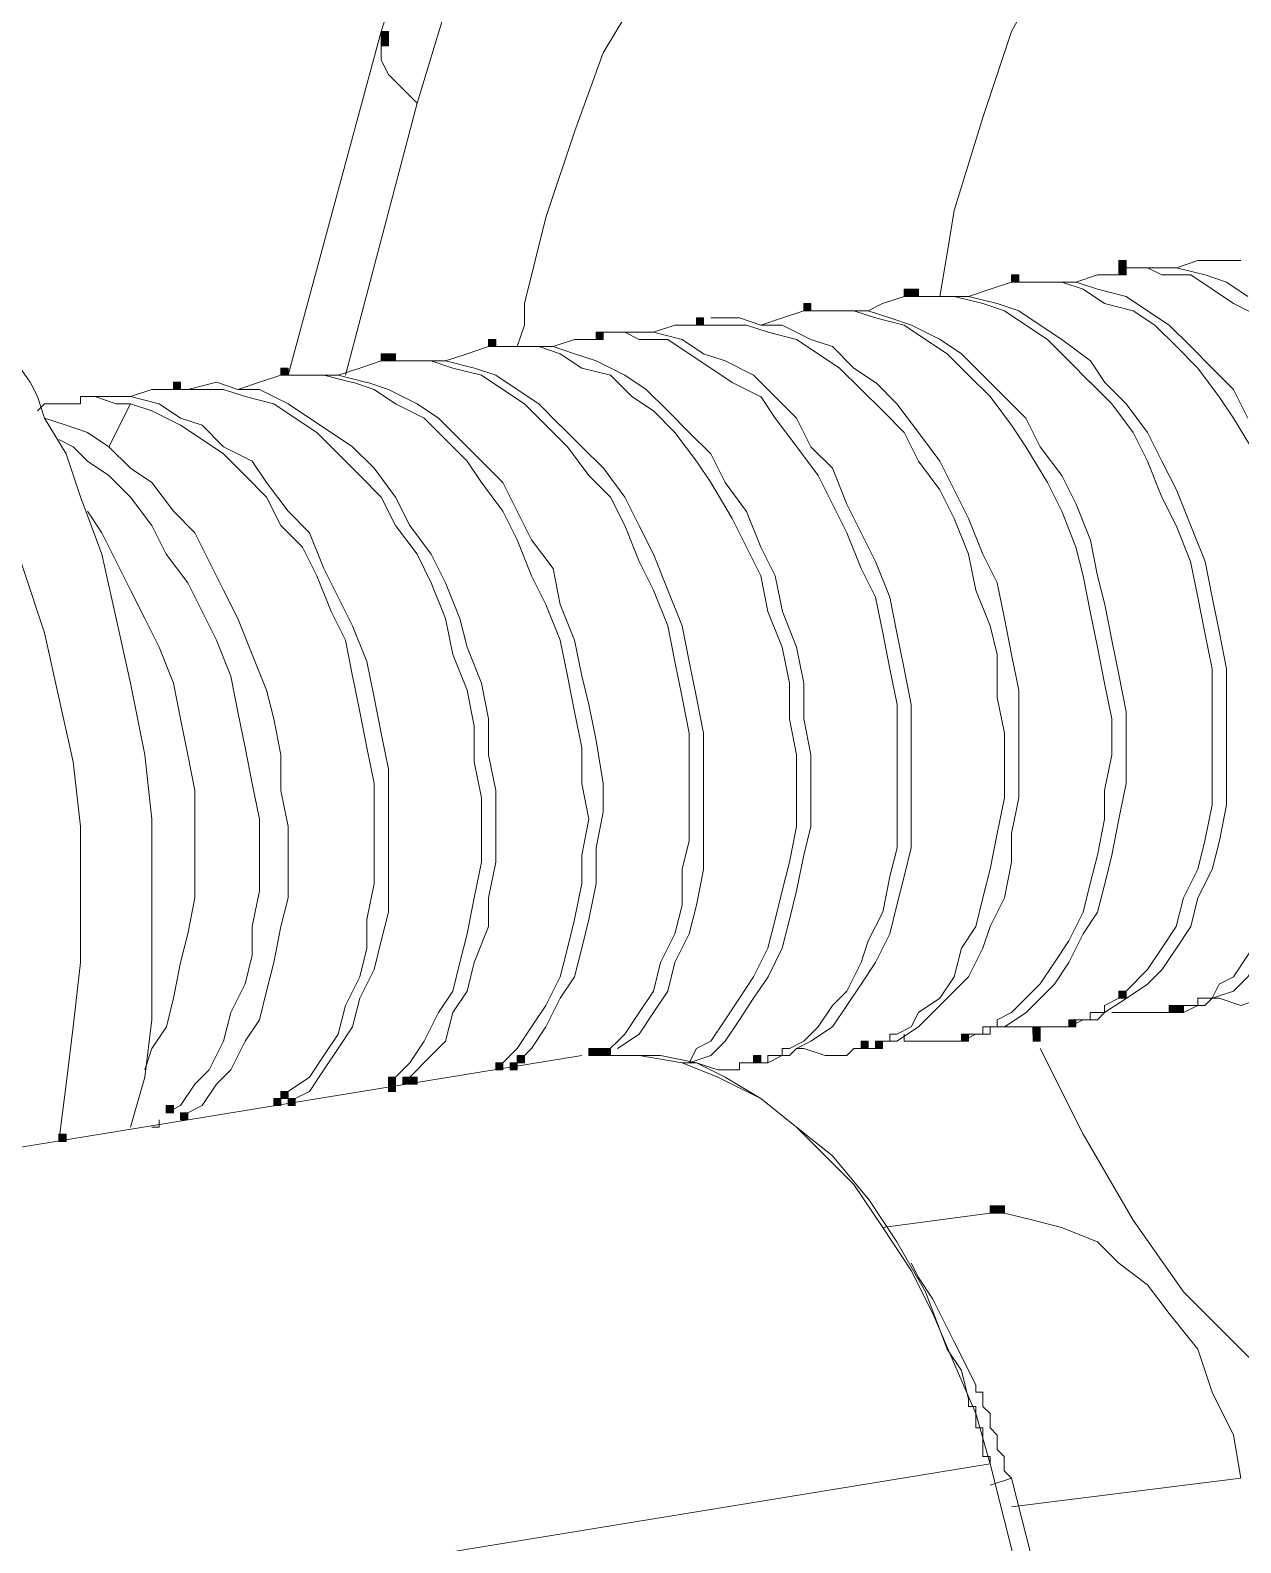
# Model space of a CAD drawing. Header units: inches. Extents: x 11 to 682, y 148 to 1119.
# Drawn here: x 576.42 to 586.56, y 423.18 to 435.85 of the extents above; entities that cross this region are included whole.
import ezdxf

# ---------------------------------------------------------------- set-up
doc = ezdxf.new("R2010")
doc.units = ezdxf.units.IN
doc.header["$MEASUREMENT"] = 0
doc.layers.add('图层 1', color=7, linetype='Continuous')

msp = doc.modelspace()

# ---------------------------------------------------------------- hatches: boundary and pattern name
at = {"layer": '图层 1', "true_color": 0xffffff}
h = msp.add_hatch(color=7, dxfattribs=at)
h.dxf.hatch_style = 2
h.paths.add_polyline_path([(579.36, 435.72), (579.42, 435.72), (579.42, 435.84), (579.36, 435.84)])
h = msp.add_hatch(color=7, dxfattribs=at)
h.dxf.hatch_style = 2
h.paths.add_polyline_path([(585.54, 433.8), (585.6, 433.8), (585.6, 433.92), (585.54, 433.92)])
h = msp.add_hatch(color=7, dxfattribs=at)
h.dxf.hatch_style = 2
h.paths.add_polyline_path([(584.64, 433.74), (584.7, 433.74), (584.7, 433.8), (584.64, 433.8)])
h = msp.add_hatch(color=7, dxfattribs=at)
h.dxf.hatch_style = 2
h.paths.add_polyline_path([(584.64, 433.74), (584.7, 433.74), (584.7, 433.8), (584.64, 433.8)])
h = msp.add_hatch(color=7, dxfattribs=at)
h.dxf.hatch_style = 2
h.paths.add_polyline_path([(583.74, 433.62), (583.86, 433.62), (583.86, 433.68), (583.74, 433.68)])
h = msp.add_hatch(color=7, dxfattribs=at)
h.dxf.hatch_style = 2
h.paths.add_polyline_path([(582.9, 433.5), (582.96, 433.5), (582.96, 433.56), (582.9, 433.56)])
h = msp.add_hatch(color=7, dxfattribs=at)
h.dxf.hatch_style = 2
h.paths.add_polyline_path([(582.9, 433.5), (582.96, 433.5), (582.96, 433.56), (582.9, 433.56)])
h = msp.add_hatch(color=7, dxfattribs=at)
h.dxf.hatch_style = 2
h.paths.add_polyline_path([(582, 433.38), (582.06, 433.38), (582.06, 433.44), (582, 433.44)])
h = msp.add_hatch(color=7, dxfattribs=at)
h.dxf.hatch_style = 2
h.paths.add_polyline_path([(582, 433.38), (582.06, 433.38), (582.06, 433.44), (582, 433.44)])
h = msp.add_hatch(color=7, dxfattribs=at)
h.dxf.hatch_style = 2
h.paths.add_polyline_path([(580.26, 433.2), (580.32, 433.2), (580.32, 433.26), (580.26, 433.26)])
h = msp.add_hatch(color=7, dxfattribs=at)
h.dxf.hatch_style = 2
h.paths.add_polyline_path([(580.26, 433.2), (580.32, 433.2), (580.32, 433.26), (580.26, 433.26)])
h = msp.add_hatch(color=7, dxfattribs=at)
h.dxf.hatch_style = 2
h.paths.add_polyline_path([(581.16, 433.26), (581.22, 433.26), (581.22, 433.32), (581.16, 433.32)])
h = msp.add_hatch(color=7, dxfattribs=at)
h.dxf.hatch_style = 2
h.paths.add_polyline_path([(581.16, 433.26), (581.22, 433.26), (581.22, 433.32), (581.16, 433.32)])
h = msp.add_hatch(color=7, dxfattribs=at)
h.dxf.hatch_style = 2
h.paths.add_polyline_path([(579.36, 433.08), (579.48, 433.08), (579.48, 433.14), (579.36, 433.14)])
h = msp.add_hatch(color=7, dxfattribs=at)
h.dxf.hatch_style = 2
h.paths.add_polyline_path([(578.52, 432.96), (578.58, 432.96), (578.58, 433.02), (578.52, 433.02)])
h = msp.add_hatch(color=7, dxfattribs=at)
h.dxf.hatch_style = 2
h.paths.add_polyline_path([(578.52, 432.96), (578.58, 432.96), (578.58, 433.02), (578.52, 433.02)])
h = msp.add_hatch(color=7, dxfattribs=at)
h.dxf.hatch_style = 2
h.paths.add_polyline_path([(577.62, 432.84), (577.68, 432.84), (577.68, 432.9), (577.62, 432.9)])
h = msp.add_hatch(color=7, dxfattribs=at)
h.dxf.hatch_style = 2
h.paths.add_polyline_path([(577.62, 432.84), (577.68, 432.84), (577.68, 432.9), (577.62, 432.9)])
h = msp.add_hatch(color=7, dxfattribs=at)
h.dxf.hatch_style = 2
h.paths.add_polyline_path([(585.54, 427.74), (585.6, 427.74), (585.6, 427.8), (585.54, 427.8)])
h = msp.add_hatch(color=7, dxfattribs=at)
h.dxf.hatch_style = 2
h.paths.add_polyline_path([(585.96, 427.62), (586.02, 427.62), (586.02, 427.68), (585.96, 427.68)])
h = msp.add_hatch(color=7, dxfattribs=at)
h.dxf.hatch_style = 2
h.paths.add_polyline_path([(585.96, 427.62), (586.08, 427.62), (586.08, 427.68), (585.96, 427.68)])
h = msp.add_hatch(color=7, dxfattribs=at)
h.dxf.hatch_style = 2
h.paths.add_polyline_path([(585.12, 427.5), (585.18, 427.5), (585.18, 427.56), (585.12, 427.56)])
h = msp.add_hatch(color=7, dxfattribs=at)
h.dxf.hatch_style = 2
h.paths.add_polyline_path([(585.12, 427.5), (585.18, 427.5), (585.18, 427.56), (585.12, 427.56)])
h = msp.add_hatch(color=7, dxfattribs=at)
h.dxf.hatch_style = 2
h.paths.add_polyline_path([(584.22, 427.38), (584.28, 427.38), (584.28, 427.44), (584.22, 427.44)])
h = msp.add_hatch(color=7, dxfattribs=at)
h.dxf.hatch_style = 2
h.paths.add_polyline_path([(584.22, 427.38), (584.28, 427.38), (584.28, 427.44), (584.22, 427.44)])
h = msp.add_hatch(color=7, dxfattribs=at)
h.dxf.hatch_style = 2
h.paths.add_polyline_path([(584.82, 427.38), (584.88, 427.38), (584.88, 427.5), (584.82, 427.5)])
h = msp.add_hatch(color=7, dxfattribs=at)
h.dxf.hatch_style = 2
h.paths.add_polyline_path([(581.1, 427.26), (581.16, 427.26), (581.16, 427.32), (581.1, 427.32)])
h = msp.add_hatch(color=7, dxfattribs=at)
h.dxf.hatch_style = 2
h.paths.add_polyline_path([(581.16, 427.26), (581.22, 427.26), (581.22, 427.32), (581.16, 427.32)])
h = msp.add_hatch(color=7, dxfattribs=at)
h.dxf.hatch_style = 2
h.paths.add_polyline_path([(581.16, 427.26), (581.28, 427.26), (581.28, 427.32), (581.16, 427.32)])
h = msp.add_hatch(color=7, dxfattribs=at)
h.dxf.hatch_style = 2
h.paths.add_polyline_path([(583.38, 427.32), (583.439, 427.32), (583.439, 427.38), (583.38, 427.38)])
h = msp.add_hatch(color=7, dxfattribs=at)
h.dxf.hatch_style = 2
h.paths.add_polyline_path([(583.38, 427.32), (583.439, 427.32), (583.439, 427.38), (583.38, 427.38)])
h = msp.add_hatch(color=7, dxfattribs=at)
h.dxf.hatch_style = 2
h.paths.add_polyline_path([(583.5, 427.32), (583.56, 427.32), (583.56, 427.38), (583.5, 427.38)])
h = msp.add_hatch(color=7, dxfattribs=at)
h.dxf.hatch_style = 2
h.paths.add_polyline_path([(580.32, 427.14), (580.38, 427.14), (580.38, 427.2), (580.32, 427.2)])
h = msp.add_hatch(color=7, dxfattribs=at)
h.dxf.hatch_style = 2
h.paths.add_polyline_path([(580.32, 427.14), (580.38, 427.14), (580.38, 427.2), (580.32, 427.2)])
h = msp.add_hatch(color=7, dxfattribs=at)
h.dxf.hatch_style = 2
h.paths.add_polyline_path([(580.44, 427.14), (580.5, 427.14), (580.5, 427.2), (580.44, 427.2)])
h = msp.add_hatch(color=7, dxfattribs=at)
h.dxf.hatch_style = 2
h.paths.add_polyline_path([(580.5, 427.2), (580.56, 427.2), (580.56, 427.26), (580.5, 427.26)])
h = msp.add_hatch(color=7, dxfattribs=at)
h.dxf.hatch_style = 2
h.paths.add_polyline_path([(582.48, 427.2), (582.54, 427.2), (582.54, 427.26), (582.48, 427.26)])
h = msp.add_hatch(color=7, dxfattribs=at)
h.dxf.hatch_style = 2
h.paths.add_polyline_path([(582.48, 427.2), (582.54, 427.2), (582.54, 427.26), (582.48, 427.26)])
h = msp.add_hatch(color=7, dxfattribs=at)
h.dxf.hatch_style = 2
h.paths.add_polyline_path([(579.42, 426.96), (579.48, 426.96), (579.48, 427.08), (579.42, 427.08)])
h = msp.add_hatch(color=7, dxfattribs=at)
h.dxf.hatch_style = 2
h.paths.add_polyline_path([(579.54, 427.02), (579.66, 427.02), (579.66, 427.08), (579.54, 427.08)])
h = msp.add_hatch(color=7, dxfattribs=at)
h.dxf.hatch_style = 2
h.paths.add_polyline_path([(578.52, 426.9), (578.58, 426.9), (578.58, 426.96), (578.52, 426.96)])
h = msp.add_hatch(color=7, dxfattribs=at)
h.dxf.hatch_style = 2
h.paths.add_polyline_path([(577.56, 426.78), (577.62, 426.78), (577.62, 426.84), (577.56, 426.84)])
h = msp.add_hatch(color=7, dxfattribs=at)
h.dxf.hatch_style = 2
h.paths.add_polyline_path([(577.68, 426.72), (577.74, 426.72), (577.74, 426.78), (577.68, 426.78)])
h = msp.add_hatch(color=7, dxfattribs=at)
h.dxf.hatch_style = 2
h.paths.add_polyline_path([(578.46, 426.84), (578.52, 426.84), (578.52, 426.9), (578.46, 426.9)])
h = msp.add_hatch(color=7, dxfattribs=at)
h.dxf.hatch_style = 2
h.paths.add_polyline_path([(578.58, 426.84), (578.64, 426.84), (578.64, 426.9), (578.58, 426.9)])
h = msp.add_hatch(color=7, dxfattribs=at)
h.dxf.hatch_style = 2
h.paths.add_polyline_path([(576.66, 426.54), (576.72, 426.54), (576.72, 426.6), (576.66, 426.6)])
h = msp.add_hatch(color=7, dxfattribs=at)
h.dxf.hatch_style = 2
h.paths.add_polyline_path([(584.46, 425.94), (584.58, 425.94), (584.58, 426), (584.46, 426)])

# ---------------------------------------------------------------- linework, layer by layer
at = {"layer": '图层 1', "color": 7, "lineweight": 18, "true_color": 0xffffff}
for points in [[(579.36, 435.84), (579.66, 436.8), (580.08, 437.76), (580.5, 438.66), (581.04, 439.439), (581.641, 440.1), (582.3, 440.7), (582.96, 441.12), (583.68, 441.479), (584.4, 441.72), (585.18, 441.84)], [(584.641, 435.84), (585, 436.5)], [(581.22, 435.66), (581.58, 436.26)], [(579.66, 435.24), (579.9, 436.02)], [(578.58, 432.96), (579.36, 435.84)], [(584.4, 435.12), (584.641, 435.84)], [(579.36, 435.6), (579.36, 435.72)], [(580.98, 435), (581.22, 435.66)], [(579.36, 435.6), (579.42, 435.48)], [(579.42, 435.48), (579.54, 435.36)], [(572.94, 435.3), (573.061, 435.36), (573.181, 435.36), (573.54, 435.3), (573.9, 435.24), (574.26, 435.12), (574.561, 434.94), (574.92, 434.7), (575.221, 434.4), (575.58, 434.1), (575.88, 433.74), (576.12, 433.32), (576.42, 432.9), (576.48, 432.78), (576.54, 432.6), (576.721, 432.3), (576.84, 431.94), (577.021, 431.46), (577.141, 430.92)], [(579.54, 435.36), (579.66, 435.24)], [(572.28, 435.24), (572.4, 435.24), (572.58, 435.24), (572.94, 435.24), (573.24, 435.18), (573.6, 435), (573.96, 434.82), (574.32, 434.64), (574.62, 434.34), (574.92, 434.04), (575.22, 433.68), (575.521, 433.26), (575.76, 432.84), (576, 432.359), (576.18, 431.88), (576.36, 431.34), (576.54, 430.8)], [(579.06, 432.96), (579.66, 435.24)], [(584.16, 434.34), (584.4, 435.12)], [(580.74, 434.28), (580.98, 435)], [(580.561, 433.56), (580.74, 434.28)], [(584.101, 433.98), (584.16, 434.34)], [(584.04, 433.62), (584.101, 433.98)], [(586.021, 433.859), (586.2, 433.92), (586.38, 433.92)], [(586.561, 433.92), (586.38, 433.92)], [(585.18, 433.74), (585.36, 433.8)], [(585.36, 433.8), (585.54, 433.8)], [(585.66, 433.86), (585.54, 433.86)], [(585.66, 433.859), (585.84, 433.859)], [(585.66, 433.859), (585.78, 433.859)], [(585.78, 433.859), (585.9, 433.8)], [(585.84, 433.859), (586.021, 433.859)], [(585.9, 433.8), (586.141, 433.8)], [(586.021, 433.859), (586.261, 433.8)], [(586.141, 433.8), (586.32, 433.68)], [(586.261, 433.8), (586.44, 433.739)], [(584.28, 433.62), (584.46, 433.68)], [(584.46, 433.68), (584.64, 433.74)], [(584.76, 433.74), (584.641, 433.74)], [(584.761, 433.74), (584.94, 433.74)], [(584.761, 433.739), (585, 433.739)], [(584.94, 433.74), (585.061, 433.74)], [(585, 433.739), (585.181, 433.739)], [(585.061, 433.74), (585.24, 433.68)], [(585.181, 433.739), (585.36, 433.68)], [(585.24, 433.68), (585.42, 433.56)], [(585.36, 433.68), (585.601, 433.619)], [(586.32, 433.68), (586.5, 433.56)], [(586.44, 433.74), (586.62, 433.62)], [(580.561, 433.56), (580.561, 433.38)], [(582.541, 433.38), (582.721, 433.439), (582.9, 433.499)], [(583.021, 433.5), (582.9, 433.5)], [(583.021, 433.5), (583.14, 433.5), (583.32, 433.5), (583.5, 433.439), (583.74, 433.38), (583.92, 433.26), (584.1, 433.14), (584.28, 432.96), (584.46, 432.78), (584.64, 432.54), (584.76, 432.36), (584.94, 432.06), (585.061, 431.82), (585.18, 431.52), (585.24, 431.28), (585.3, 430.979), (585.36, 430.68), (585.42, 430.38), (585.48, 430.08), (585.48, 429.78)], [(583.021, 433.499), (583.2, 433.499)], [(583.2, 433.499), (583.44, 433.499)], [(583.44, 433.5), (583.56, 433.56)], [(583.44, 433.499), (583.621, 433.439)], [(583.56, 433.56), (583.74, 433.62)], [(583.92, 433.62), (583.8, 433.62)], [(583.92, 433.62), (584.04, 433.62)], [(583.921, 433.619), (584.101, 433.619)], [(584.04, 433.62), (584.16, 433.62)], [(584.101, 433.619), (584.28, 433.619)], [(584.16, 433.62), (584.4, 433.56)], [(584.28, 433.619), (584.521, 433.56)], [(584.4, 433.56), (584.58, 433.5)], [(584.521, 433.56), (584.7, 433.5)], [(584.58, 433.5), (584.76, 433.38)], [(584.7, 433.5), (584.881, 433.38)], [(585.42, 433.56), (585.66, 433.5)], [(585.601, 433.62), (585.78, 433.5)], [(585.66, 433.5), (585.84, 433.38)], [(585.78, 433.5), (585.96, 433.38)], [(586.5, 433.56), (586.74, 433.439)], [(580.5, 433.2), (580.561, 433.38)], [(581.64, 433.32), (581.82, 433.38)], [(581.82, 433.38), (582, 433.38)], [(582.12, 433.38), (582, 433.38)], [(582.12, 433.439), (582.36, 433.439)], [(582.12, 433.38), (582.3, 433.38)], [(582.3, 433.38), (582.42, 433.38)], [(582.36, 433.439), (582.54, 433.38)], [(582.42, 433.38), (582.601, 433.32)], [(582.54, 433.38), (582.72, 433.38)], [(582.72, 433.38), (582.96, 433.26)], [(583.621, 433.439), (583.801, 433.379)], [(583.801, 433.38), (584.041, 433.26)], [(584.76, 433.38), (584.94, 433.26)], [(584.881, 433.38), (585.061, 433.26)], [(585.84, 433.38), (586.021, 433.2)], [(585.96, 433.38), (586.141, 433.199)], [(580.8, 433.2), (580.98, 433.26)], [(580.98, 433.26), (581.16, 433.26)], [(581.28, 433.32), (581.16, 433.32), (581.16, 433.26)], [(581.28, 433.319), (581.46, 433.319)], [(581.28, 433.319), (581.4, 433.319)], [(581.4, 433.319), (581.521, 433.26)], [(581.46, 433.319), (581.641, 433.319)], [(581.521, 433.26), (581.761, 433.26)], [(581.641, 433.319), (581.88, 433.26)], [(581.761, 433.26), (581.94, 433.14)], [(581.88, 433.26), (582.061, 433.14)], [(582.601, 433.32), (582.84, 433.26)], [(582.84, 433.26), (583.021, 433.14)], [(582.96, 433.26), (583.14, 433.2)], [(584.041, 433.26), (584.221, 433.14)], [(584.94, 433.26), (585.12, 433.08)], [(585.061, 433.26), (585.301, 433.079)], [(579.9, 433.08), (580.08, 433.14)], [(580.08, 433.14), (580.26, 433.2)], [(580.38, 433.2), (580.26, 433.2)], [(580.38, 433.2), (580.5, 433.2)], [(580.38, 433.199), (580.561, 433.199)], [(580.5, 433.2), (580.68, 433.2)], [(580.561, 433.199), (580.801, 433.199)], [(580.68, 433.2), (580.86, 433.14)], [(580.801, 433.199), (580.98, 433.14)], [(580.86, 433.14), (581.04, 433.02)], [(580.98, 433.14), (581.16, 433.08)], [(581.94, 433.14), (582.12, 433.02)], [(582.061, 433.14), (582.24, 433.08)], [(583.021, 433.14), (583.2, 433.02)], [(583.14, 433.2), (583.32, 433.02)], [(584.221, 433.14), (584.4, 432.959)], [(586.021, 433.2), (586.2, 433.02)], [(586.141, 433.199), (586.32, 433.02)], [(579, 432.96), (579.18, 433.02)], [(579.18, 433.02), (579.36, 433.08)], [(579.54, 433.08), (579.42, 433.08)], [(579.54, 433.08), (579.66, 433.08)], [(579.54, 433.079), (579.721, 433.079)], [(579.66, 433.08), (579.78, 433.08)], [(579.721, 433.079), (579.9, 433.079)], [(579.78, 433.08), (579.96, 433.02)], [(579.9, 433.079), (580.141, 433.02)], [(579.96, 433.02), (580.2, 432.96)], [(580.141, 433.02), (580.32, 432.96)], [(581.04, 433.02), (581.28, 432.96)], [(581.16, 433.08), (581.4, 432.96)], [(582.12, 433.02), (582.301, 432.899)], [(582.24, 433.08), (582.48, 432.96)], [(583.2, 433.02), (583.38, 432.84)], [(583.32, 433.02), (583.5, 432.899)], [(585.12, 433.08), (585.3, 432.899)], [(585.301, 433.079), (585.421, 432.899)], [(586.2, 433.02), (586.38, 432.779)], [(586.32, 433.02), (586.5, 432.84)], [(577.74, 432.84), (577.98, 432.9)], [(577.98, 432.9), (578.16, 432.84)], [(578.16, 432.84), (578.34, 432.9)], [(578.34, 432.9), (578.52, 432.96)], [(578.641, 432.96), (578.521, 432.96)], [(578.64, 432.96), (578.82, 432.96)], [(578.64, 432.96), (578.76, 432.96)], [(578.76, 432.96), (578.88, 432.96)], [(578.82, 432.96), (579, 432.96)], [(578.88, 432.96), (579.12, 432.899)], [(579, 432.96), (579.24, 432.899)], [(579.12, 432.9), (579.3, 432.84)], [(579.24, 432.9), (579.42, 432.84)], [(580.2, 432.96), (580.38, 432.84)], [(580.32, 432.96), (580.5, 432.84)], [(581.28, 432.96), (581.46, 432.78)], [(581.4, 432.96), (581.58, 432.84)], [(582.301, 432.899), (582.54, 432.779)], [(582.48, 432.96), (582.66, 432.779)], [(583.5, 432.9), (583.68, 432.72)], [(584.4, 432.959), (584.58, 432.779)], [(585.3, 432.9), (585.48, 432.72)], [(585.421, 432.899), (585.601, 432.72)], [(576.96, 432.78), (576.9, 432.78), (576.84, 432.78), (576.84, 432.72), (576.54, 432.72), (576.48, 432.66)], [(576.9, 432.78), (577.08, 432.78)], [(576.96, 432.78), (577.14, 432.72), (577.26, 432.72)], [(577.08, 432.78), (577.26, 432.78)], [(577.26, 432.78), (577.44, 432.84)], [(577.26, 432.78), (577.26, 432.78)], [(577.26, 432.78), (577.5, 432.72)], [(577.44, 432.84), (577.62, 432.84)], [(577.74, 432.84), (577.62, 432.84)], [(577.74, 432.84), (577.92, 432.84)], [(577.92, 432.84), (578.04, 432.84)], [(578.04, 432.84), (578.22, 432.78)], [(578.16, 432.84), (578.34, 432.84)], [(578.22, 432.78), (578.46, 432.72)], [(578.34, 432.84), (578.58, 432.72)], [(579.3, 432.84), (579.48, 432.72)], [(579.42, 432.84), (579.66, 432.72)], [(580.38, 432.84), (580.561, 432.72)], [(580.5, 432.84), (580.681, 432.72)], [(581.46, 432.78), (581.64, 432.66)], [(581.58, 432.84), (581.76, 432.66)], [(582.54, 432.78), (582.66, 432.6)], [(582.66, 432.779), (582.84, 432.6)], [(583.38, 432.84), (583.561, 432.66)], [(584.58, 432.779), (584.761, 432.6)], [(586.38, 432.779), (586.5, 432.6)], [(586.5, 432.84), (586.62, 432.6)], [(577.08, 432.36), (577.26, 432.72)], [(577.26, 432.72), (577.44, 432.66)], [(577.44, 432.66), (577.68, 432.54)], [(577.5, 432.72), (577.68, 432.6)], [(578.46, 432.72), (578.64, 432.6)], [(578.58, 432.72), (578.76, 432.6)], [(579.48, 432.72), (579.72, 432.6)], [(579.66, 432.72), (579.84, 432.6)], [(580.561, 432.72), (580.74, 432.54)], [(580.681, 432.72), (580.86, 432.539)], [(581.64, 432.66), (581.82, 432.479)], [(581.76, 432.66), (581.94, 432.479)], [(583.561, 432.66), (583.74, 432.48)], [(583.68, 432.72), (583.86, 432.479)], [(585.48, 432.72), (585.66, 432.479)], [(585.601, 432.72), (585.78, 432.479)], [(576.54, 432.6), (576.72, 432.54)], [(576.72, 432.54), (576.9, 432.479)], [(577.68, 432.6), (577.86, 432.54)], [(577.68, 432.54), (577.86, 432.42)], [(577.86, 432.54), (578.04, 432.359)], [(578.64, 432.6), (578.82, 432.479)], [(578.76, 432.6), (578.94, 432.479)], [(579.72, 432.6), (579.9, 432.42)], [(579.84, 432.6), (580.02, 432.42)], [(580.74, 432.54), (580.92, 432.359)], [(580.86, 432.54), (581.04, 432.359)], [(582.66, 432.6), (582.841, 432.359)], [(582.84, 432.6), (582.96, 432.359)], [(583.74, 432.48), (583.86, 432.24)], [(584.761, 432.6), (584.881, 432.359)], [(586.5, 432.6), (586.681, 432.3)], [(576.66, 432.42), (576.78, 432.359), (576.9, 432.24), (577.08, 432.12), (577.26, 431.939), (577.44, 431.7), (577.56, 431.46), (577.74, 431.22), (577.86, 430.979), (577.98, 430.74), (578.1, 430.439), (578.16, 430.14), (578.22, 429.84), (578.28, 429.54), (578.34, 429.24), (578.34, 428.939), (578.34, 428.64)], [(576.9, 432.479), (577.08, 432.36)], [(577.08, 432.36), (577.26, 432.18)], [(577.86, 432.42), (578.04, 432.3)], [(578.04, 432.36), (578.28, 432.24)], [(578.82, 432.479), (579, 432.3)], [(578.94, 432.479), (579.12, 432.36)], [(579.12, 432.36), (579.3, 432.18)], [(579.9, 432.42), (580.08, 432.24)], [(580.02, 432.42), (580.2, 432.24)], [(580.92, 432.359), (581.1, 432.12)], [(581.04, 432.359), (581.221, 432.18)], [(581.82, 432.479), (582, 432.24)], [(581.94, 432.479), (582.12, 432.3)], [(582.841, 432.359), (583.021, 432.12)], [(582.96, 432.359), (583.141, 432.18)], [(583.86, 432.479), (584.04, 432.24)], [(584.881, 432.359), (585.061, 432.119)], [(585.66, 432.479), (585.78, 432.24)], [(585.78, 432.479), (585.9, 432.239)], [(578.04, 432.3), (578.22, 432.12)], [(578.28, 432.24), (578.4, 432.06)], [(579, 432.3), (579.18, 432.12)], [(580.08, 432.24), (580.2, 432.06)], [(580.2, 432.24), (580.38, 432.06)], [(582, 432.24), (582.12, 432.06)], [(582.12, 432.3), (582.24, 432.06)], [(583.86, 432.24), (584.04, 432)], [(584.04, 432.24), (584.16, 432)], [(585.78, 432.24), (585.9, 431.939)], [(585.9, 432.239), (586.021, 432)], [(577.26, 432.18), (577.44, 432.06)], [(578.22, 432.12), (578.4, 431.939)], [(579.18, 432.12), (579.36, 431.939)], [(579.3, 432.18), (579.48, 431.939)], [(581.1, 432.12), (581.28, 431.939)], [(581.221, 432.18), (581.4, 431.939)], [(583.021, 432.12), (583.141, 431.88)], [(583.141, 432.18), (583.26, 431.88)], [(585.061, 432.119), (585.181, 431.88)], [(577.44, 432.06), (577.62, 431.82)], [(578.4, 432.06), (578.58, 431.82)], [(580.2, 432.06), (580.38, 431.82)], [(580.38, 432.06), (580.5, 431.82)], [(582.12, 432.06), (582.3, 431.76)], [(582.24, 432.06), (582.42, 431.819)], [(584.04, 432), (584.16, 431.76)], [(584.16, 432), (584.28, 431.76)], [(586.021, 432), (586.141, 431.699)], [(578.4, 431.939), (578.52, 431.7)], [(579.36, 431.939), (579.48, 431.7)], [(579.48, 431.939), (579.6, 431.7)], [(581.28, 431.939), (581.4, 431.7)], [(581.4, 431.939), (581.521, 431.699)], [(583.141, 431.88), (583.261, 431.64)], [(583.26, 431.88), (583.38, 431.64)], [(585.181, 431.88), (585.301, 431.579)], [(585.9, 431.939), (586.02, 431.7)], [(576.9, 431.82), (577.021, 431.64)], [(577.62, 431.82), (577.8, 431.64)], [(578.58, 431.82), (578.76, 431.64)], [(580.38, 431.82), (580.5, 431.58)], [(580.5, 431.82), (580.62, 431.58)], [(582.3, 431.76), (582.42, 431.52)], [(582.42, 431.819), (582.54, 431.52)], [(584.16, 431.76), (584.28, 431.46)], [(584.28, 431.76), (584.4, 431.46)], [(577.021, 431.64), (577.14, 431.399)], [(577.8, 431.64), (577.92, 431.4)], [(578.52, 431.7), (578.7, 431.52)], [(578.76, 431.64), (578.88, 431.34)], [(579.48, 431.7), (579.66, 431.46)], [(579.6, 431.7), (579.78, 431.46)], [(581.4, 431.7), (581.521, 431.399)], [(581.521, 431.699), (581.641, 431.46)], [(583.261, 431.64), (583.381, 431.34)], [(583.38, 431.64), (583.5, 431.399)], [(586.02, 431.7), (586.14, 431.4)], [(586.141, 431.699), (586.261, 431.399)], [(578.7, 431.52), (578.82, 431.28)], [(580.5, 431.58), (580.62, 431.28)], [(580.62, 431.58), (580.8, 431.34)], [(582.42, 431.52), (582.54, 431.28)], [(582.54, 431.52), (582.66, 431.279)], [(585.301, 431.579), (585.36, 431.279)], [(577.14, 431.399), (577.26, 431.16)], [(577.92, 431.4), (578.04, 431.16)], [(579.66, 431.46), (579.78, 431.22)], [(579.78, 431.46), (579.9, 431.22)], [(581.521, 431.399), (581.64, 431.16)], [(581.641, 431.46), (581.761, 431.159)], [(583.5, 431.399), (583.62, 431.1)], [(584.28, 431.46), (584.34, 431.16)], [(584.4, 431.46), (584.52, 431.22)], [(586.14, 431.4), (586.2, 431.1)], [(586.261, 431.399), (586.32, 431.1)], [(578.82, 431.28), (578.94, 430.979)], [(578.88, 431.34), (579, 431.1)], [(579.78, 431.22), (579.9, 430.92)], [(579.9, 431.22), (580.02, 430.92)], [(580.62, 431.28), (580.74, 431.04)], [(580.8, 431.34), (580.86, 431.04)], [(582.54, 431.28), (582.6, 430.98)], [(582.66, 431.279), (582.721, 430.979)], [(583.381, 431.34), (583.5, 431.1)], [(584.52, 431.22), (584.58, 430.92)], [(585.36, 431.279), (585.421, 431.039)], [(577.26, 431.16), (577.38, 430.92)], [(578.04, 431.16), (578.16, 430.92)], [(579, 431.1), (579.12, 430.86)], [(581.64, 431.16), (581.76, 430.859)], [(581.761, 431.159), (581.88, 430.859)], [(583.5, 431.1), (583.561, 430.8)], [(583.62, 431.1), (583.68, 430.8)], [(584.34, 431.16), (584.46, 430.86)], [(586.2, 431.1), (586.26, 430.8)], [(586.32, 431.1), (586.381, 430.8)], [(578.94, 430.979), (579.06, 430.74)], [(580.74, 431.04), (580.86, 430.74)], [(580.86, 431.04), (580.98, 430.74)], [(582.6, 430.98), (582.72, 430.68)], [(582.721, 430.979), (582.84, 430.68)], [(585.421, 431.039), (585.48, 430.739)], [(577.14, 430.92), (577.26, 430.38), (577.38, 429.78), (577.44, 429.24), (577.44, 428.7), (577.44, 428.1), (577.44, 427.56)], [(577.38, 430.92), (577.5, 430.68)], [(578.16, 430.92), (578.28, 430.62)], [(579.12, 430.86), (579.24, 430.56)], [(579.9, 430.92), (579.96, 430.62)], [(580.02, 430.92), (580.08, 430.68)], [(581.76, 430.859), (581.82, 430.56)], [(581.88, 430.859), (581.94, 430.56)], [(584.46, 430.86), (584.521, 430.62)], [(584.58, 430.92), (584.64, 430.62)], [(576.54, 430.8), (576.66, 430.26), (576.78, 429.72), (576.84, 429.18), (576.84, 428.58), (576.84, 428.04)], [(579.06, 430.74), (579.12, 430.439)], [(580.86, 430.74), (580.92, 430.44)], [(580.98, 430.74), (581.04, 430.44)], [(583.561, 430.8), (583.62, 430.5)], [(583.68, 430.8), (583.74, 430.5)], [(585.48, 430.739), (585.541, 430.439)], [(586.26, 430.8), (586.32, 430.5)], [(586.381, 430.8), (586.44, 430.5)], [(577.5, 430.68), (577.62, 430.38)], [(578.28, 430.62), (578.4, 430.32)], [(579.96, 430.62), (580.08, 430.32)], [(580.08, 430.68), (580.2, 430.38)], [(582.72, 430.68), (582.78, 430.38)], [(582.84, 430.68), (582.9, 430.38)], [(584.521, 430.26), (584.521, 430.62)], [(584.64, 430.62), (584.7, 430.32)], [(579.24, 430.56), (579.3, 430.26)], [(581.82, 430.56), (581.88, 430.26)], [(581.94, 430.56), (582, 430.26)], [(583.62, 430.5), (583.681, 430.2)], [(583.74, 430.5), (583.8, 430.2)], [(585.42, 427.62), (585.601, 427.739), (585.78, 427.859), (585.9, 427.979), (586.021, 428.159), (586.141, 428.34), (586.2, 428.58), (586.32, 428.819), (586.381, 429.06), (586.44, 429.359), (586.44, 429.659), (586.44, 429.899), (586.44, 430.199), (586.44, 430.5)], [(585.6, 427.8), (585.78, 427.98), (585.9, 428.16), (586.02, 428.34), (586.08, 428.58), (586.2, 428.82), (586.26, 429.06), (586.32, 429.36), (586.32, 429.6), (586.32, 429.9), (586.32, 430.2), (586.32, 430.5)], [(577.62, 430.38), (577.68, 430.08)], [(579.12, 430.44), (579.18, 430.14)], [(580.2, 430.38), (580.26, 430.08)], [(580.92, 430.44), (580.98, 430.14)], [(581.04, 430.44), (581.1, 430.2)], [(582.78, 430.08), (582.78, 430.38)], [(582.9, 430.08), (582.9, 430.38)], [(585.541, 430.439), (585.601, 430.14)], [(578.4, 430.32), (578.46, 430.08)], [(579.3, 430.26), (579.36, 429.96)], [(580.08, 430.32), (580.14, 430.02)], [(581.1, 430.2), (581.16, 429.9)], [(581.88, 430.26), (581.94, 429.96)], [(582, 430.26), (582.061, 429.96)], [(582.78, 427.32), (582.9, 427.38), (583.021, 427.5), (583.141, 427.68), (583.261, 427.8), (583.38, 428.04), (583.44, 428.22), (583.561, 428.46), (583.62, 428.76), (583.681, 429), (583.681, 429.3), (583.681, 429.6), (583.681, 429.9), (583.681, 430.2)], [(582.84, 427.32), (582.96, 427.38), (583.14, 427.5), (583.26, 427.68), (583.38, 427.859), (583.5, 428.04), (583.62, 428.28), (583.68, 428.52), (583.74, 428.76), (583.8, 429), (583.8, 429.3), (583.8, 429.6), (583.8, 429.899), (583.8, 430.2)], [(583.68, 427.38), (583.86, 427.5), (583.98, 427.62), (584.16, 427.8), (584.28, 427.92), (584.4, 428.16), (584.46, 428.34), (584.58, 428.58), (584.64, 428.88), (584.64, 429.12), (584.7, 429.42), (584.7, 429.72), (584.7, 430.02), (584.7, 430.32)], [(584.521, 430.26), (584.58, 429.96)], [(586.32, 427.74), (586.38, 427.859), (586.5, 427.92), (586.62, 428.1), (586.74, 428.28), (586.86, 428.46), (586.98, 428.7), (587.04, 428.939), (587.101, 429.18), (587.16, 429.42), (587.22, 429.72), (587.22, 430.02), (587.22, 430.32)], [(586.32, 427.74), (586.5, 427.8), (586.62, 427.92), (586.74, 428.1), (586.86, 428.279), (586.98, 428.46), (587.101, 428.7), (587.16, 428.939), (587.221, 429.18), (587.28, 429.479), (587.34, 429.72), (587.34, 430.02), (587.34, 430.319)], [(577.68, 430.08), (577.74, 429.78)], [(578.46, 430.08), (578.52, 429.78)], [(579.18, 430.14), (579.24, 429.84)], [(580.26, 429.78), (580.26, 430.08)], [(580.98, 430.14), (581.04, 429.84)], [(582.78, 430.08), (582.84, 429.78)], [(582.9, 430.08), (582.96, 429.779)], [(584.58, 427.5), (584.761, 427.619), (584.881, 427.739), (585, 427.859), (585.12, 428.039), (585.24, 428.279), (585.36, 428.46), (585.421, 428.699), (585.48, 428.939), (585.54, 429.239), (585.601, 429.539), (585.601, 429.84), (585.601, 430.14)], [(579.36, 429.96), (579.42, 429.66)], [(580.14, 429.72), (580.14, 430.02)], [(581.22, 427.26), (581.4, 427.439), (581.521, 427.62), (581.64, 427.8), (581.7, 428.04), (581.82, 428.28), (581.88, 428.52), (581.88, 428.82), (581.94, 429.06), (581.94, 429.359), (581.94, 429.66), (581.94, 429.96)], [(581.34, 427.319), (581.521, 427.439), (581.641, 427.62), (581.761, 427.8), (581.82, 428.04), (581.94, 428.279), (582, 428.52), (582.061, 428.819), (582.061, 429.06), (582.061, 429.359), (582.061, 429.66), (582.061, 429.96)], [(583.68, 427.44), (583.8, 427.5), (583.86, 427.62), (584.04, 427.74), (584.16, 427.92), (584.22, 428.16), (584.34, 428.34), (584.4, 428.58), (584.46, 428.82), (584.52, 429.12), (584.58, 429.42), (584.58, 429.72), (584.58, 429.96)], [(579.24, 429.84), (579.3, 429.54)], [(581.04, 429.54), (581.04, 429.84)], [(581.16, 429.9), (581.22, 429.54)], [(577.74, 429.78), (577.8, 429.479)], [(578.52, 429.48), (578.52, 429.78)], [(580.14, 429.72), (580.2, 429.42)], [(580.26, 429.78), (580.32, 429.48)], [(581.94, 427.2), (582, 427.32), (582.12, 427.38), (582.24, 427.56), (582.36, 427.74), (582.48, 427.92), (582.6, 428.16), (582.66, 428.4), (582.72, 428.64), (582.78, 428.88), (582.84, 429.18), (582.84, 429.48), (582.84, 429.78)], [(581.94, 427.2), (582.12, 427.26), (582.24, 427.38), (582.36, 427.56), (582.48, 427.74), (582.601, 427.92), (582.72, 428.16), (582.78, 428.399), (582.84, 428.64), (582.9, 428.939), (582.96, 429.18), (582.96, 429.479), (582.96, 429.779)], [(585.42, 429.479), (585.48, 429.78)], [(578.64, 426.9), (578.76, 426.96), (578.88, 427.14), (579, 427.32), (579.12, 427.5), (579.18, 427.74), (579.3, 427.98), (579.36, 428.22), (579.42, 428.46), (579.42, 428.76), (579.42, 429.06), (579.42, 429.36), (579.42, 429.66)], [(577.38, 427.14), (577.44, 427.32), (577.561, 427.5), (577.62, 427.74), (577.68, 428.04), (577.74, 428.28), (577.8, 428.58), (577.8, 428.88), (577.8, 429.18), (577.8, 429.479)], [(578.52, 429.48), (578.58, 429.18)], [(578.58, 426.96), (578.76, 427.08), (578.88, 427.26), (579, 427.44), (579.06, 427.68), (579.18, 427.92), (579.24, 428.16), (579.24, 428.4), (579.3, 428.7), (579.3, 429), (579.3, 429.24), (579.3, 429.54)], [(579.6, 427.08), (579.78, 427.26), (579.9, 427.38), (579.96, 427.62), (580.08, 427.8), (580.14, 428.04), (580.26, 428.34), (580.26, 428.58), (580.32, 428.88), (580.32, 429.18), (580.32, 429.48)], [(580.5, 427.2), (580.62, 427.32), (580.74, 427.5), (580.86, 427.74), (580.98, 427.92), (581.04, 428.16), (581.1, 428.4), (581.16, 428.7), (581.16, 429), (581.22, 429.3), (581.22, 429.54)], [(581.04, 429.54), (581.1, 429.24)], [(585.42, 429.479), (585.42, 429.24)], [(579.48, 427.08), (579.6, 427.2), (579.72, 427.38), (579.84, 427.62), (579.96, 427.8), (580.02, 428.04), (580.08, 428.28), (580.14, 428.58), (580.2, 428.88), (580.2, 429.12), (580.2, 429.42)], [(580.38, 427.2), (580.5, 427.32), (580.62, 427.5), (580.74, 427.68), (580.86, 427.92), (580.92, 428.16), (580.98, 428.4), (581.04, 428.7), (581.04, 428.94), (581.1, 429.24)], [(585.36, 428.939), (585.42, 429.24)], [(577.74, 426.78), (577.86, 426.84), (577.98, 427.02), (578.1, 427.14), (578.22, 427.38), (578.34, 427.56), (578.4, 427.8), (578.46, 428.04), (578.52, 428.34), (578.58, 428.58), (578.58, 428.88), (578.58, 429.18)], [(585.3, 428.7), (585.36, 428.939)], [(585.24, 428.46), (585.3, 428.7)], [(578.28, 428.34), (578.34, 428.64)], [(585.12, 428.22), (585.24, 428.46)], [(578.28, 428.34), (578.28, 428.1)], [(585, 428.04), (585.12, 428.22)], [(578.22, 427.86), (578.28, 428.1)], [(576.78, 427.5), (576.84, 428.04)], [(584.88, 427.86), (585, 428.04)], [(578.1, 427.62), (578.22, 427.86)], [(584.76, 427.74), (584.88, 427.86)], [(584.641, 427.62), (584.76, 427.74)], [(585.3, 427.62), (585.42, 427.62), (585.42, 427.68)], [(585.42, 427.68), (585.54, 427.74)], [(585.96, 427.62), (586.08, 427.62), (586.08, 427.68), (586.2, 427.68), (586.2, 427.74)], [(586.08, 427.62), (586.2, 427.68)], [(586.199, 427.74), (586.319, 427.74)], [(586.2, 427.68), (586.26, 427.68), (586.32, 427.74)], [(586.32, 427.74), (586.38, 427.74)], [(586.38, 427.74), (586.561, 427.68), (586.74, 427.74)], [(577.38, 427.08), (577.44, 427.56)], [(578.04, 427.38), (578.1, 427.62)], [(584.46, 427.5), (584.521, 427.5), (584.521, 427.56)], [(584.521, 427.56), (584.641, 427.62)], [(585.12, 427.5), (585.18, 427.56), (585.3, 427.56), (585.3, 427.62)], [(585.12, 427.5), (585.24, 427.56), (585.36, 427.56)], [(585.36, 427.56), (585.42, 427.62)], [(585.479, 427.62), (585.54, 427.62)], [(585.54, 427.62), (585.66, 427.62), (585.84, 427.62)], [(585.84, 427.62), (585.96, 427.62)], [(576.72, 427.02), (576.78, 427.5)], [(583.561, 427.38), (583.62, 427.38), (583.62, 427.44), (583.68, 427.44)], [(583.74, 427.44), (583.74, 427.38), (583.8, 427.38)], [(584.1, 427.38), (584.22, 427.38), (584.22, 427.44)], [(584.22, 427.44), (584.4, 427.44), (584.4, 427.5), (584.46, 427.5)], [(584.22, 427.38), (584.34, 427.44), (584.46, 427.44)], [(584.46, 427.44), (584.46, 427.5), (584.58, 427.5)], [(584.58, 427.5), (584.64, 427.5)], [(584.64, 427.5), (584.82, 427.5), (585, 427.5)], [(584.819, 427.5), (584.819, 427.44)], [(585, 427.5), (585.12, 427.5)], [(577.92, 427.14), (578.04, 427.38)], [(582.72, 427.26), (582.72, 427.32), (582.78, 427.32)], [(582.72, 427.26), (582.78, 427.26), (582.84, 427.32)], [(582.84, 427.32), (582.9, 427.32)], [(582.9, 427.32), (583.08, 427.26), (583.2, 427.26)], [(583.2, 427.26), (583.26, 427.26), (583.32, 427.32)], [(583.32, 427.32), (583.5, 427.32), (583.5, 427.38), (583.561, 427.38)], [(583.38, 427.32), (583.5, 427.32)], [(583.561, 427.38), (583.68, 427.38)], [(583.8, 427.38), (583.92, 427.38), (584.1, 427.38)], [(584.88, 427.32), (585.24, 426.6), (585.66, 425.88), (586.08, 425.28), (586.62, 424.74), (587.1, 424.32), (587.7, 423.96)], [(541.02, 420.72), (581.04, 427.26)], [(581.101, 427.26), (581.4, 427.26)], [(581.22, 427.26), (581.521, 427.26)], [(581.4, 427.26), (581.7, 427.26)], [(581.521, 427.26), (581.88, 427.2)], [(581.7, 427.26), (582, 427.2)], [(581.88, 427.2), (581.94, 427.2)], [(581.88, 427.2), (582.18, 427.08)], [(581.94, 427.2), (582, 427.2)], [(582, 427.2), (582.18, 427.14), (582.36, 427.14)], [(582, 427.2), (582.24, 427.08)], [(582.36, 427.14), (582.36, 427.2), (582.48, 427.2)], [(582.48, 427.2), (582.6, 427.2), (582.6, 427.26), (582.72, 427.26)], [(582.48, 427.2), (582.6, 427.2), (582.72, 427.26)], [(577.26, 426.66), (577.38, 427.08)], [(577.8, 427.02), (577.92, 427.14)], [(582.18, 427.08), (582.54, 426.9)], [(582.24, 427.08), (582.54, 426.9)], [(576.66, 426.54), (576.72, 427.02)], [(577.68, 426.84), (577.8, 427.02)], [(577.561, 426.78), (577.68, 426.84)], [(582.54, 426.9), (582.84, 426.66)], [(582.54, 426.9), (582.84, 426.66)], [(577.44, 426.66), (577.5, 426.66), (577.5, 426.72)], [(582.84, 426.66), (583.14, 426.42)], [(582.84, 426.66), (583.08, 426.42)], [(583.08, 426.42), (583.32, 426.18)], [(583.14, 426.42), (583.44, 426.06)], [(583.32, 426.18), (583.561, 425.82)], [(583.44, 426.061), (583.68, 425.7)], [(583.56, 425.82), (584.46, 425.94)], [(584.58, 425.94), (584.82, 425.88), (585.06, 425.82), (585.36, 425.7), (585.54, 425.52), (585.78, 425.34), (585.96, 425.1), (586.2, 424.8), (586.32, 424.44), (586.5, 424.08), (586.56, 423.72)], [(583.561, 425.82), (583.8, 425.46)], [(583.68, 425.7), (583.92, 425.28)], [(583.8, 425.52), (583.86, 425.4), (583.98, 425.22), (584.16, 424.86), (584.34, 424.5)], [(583.8, 425.46), (583.98, 425.1)], [(583.92, 425.28), (584.1, 424.8)], [(583.98, 425.1), (584.16, 424.68)], [(584.1, 424.8), (584.22, 424.62)], [(584.16, 424.68), (584.34, 424.26)], [(584.22, 424.62), (584.28, 424.38)], [(584.64, 423.72), (584.579, 423.78), (584.579, 423.9), (584.52, 423.96), (584.52, 424.08), (584.46, 424.141), (584.46, 424.26), (584.399, 424.32), (584.399, 424.44), (584.34, 424.44), (584.34, 424.5)], [(584.46, 423.84), (584.46, 423.9), (584.399, 423.9), (584.399, 424.141), (584.34, 424.141), (584.34, 424.32), (584.279, 424.32), (584.279, 424.38)], [(584.34, 424.26), (584.46, 423.84)], [(544.439, 417.3), (584.46, 423.84)], [(584.46, 423.84), (608.04, 330.72)], [(584.46, 423.66), (584.64, 423.72)], [(584.64, 423.48), (586.56, 423.72)], [(584.641, 423.72), (608.22, 330.6)]]:
    msp.add_lwpolyline(points, dxfattribs=at)
at = {"layer": '图层 1', "lineweight": 0}
for points in [[(579.36, 435.72), (579.42, 435.72), (579.42, 435.84), (579.36, 435.84), (579.36, 435.72)], [(585.54, 433.8), (585.6, 433.8), (585.6, 433.92), (585.54, 433.92), (585.54, 433.8)], [(584.64, 433.74), (584.7, 433.74), (584.7, 433.8), (584.64, 433.8), (584.64, 433.74)], [(584.64, 433.74), (584.7, 433.74), (584.7, 433.8), (584.64, 433.8), (584.64, 433.74)], [(583.74, 433.62), (583.86, 433.62), (583.86, 433.68), (583.74, 433.68), (583.74, 433.62)], [(582.9, 433.5), (582.96, 433.5), (582.96, 433.56), (582.9, 433.56), (582.9, 433.5)], [(582.9, 433.5), (582.96, 433.5), (582.96, 433.56), (582.9, 433.56), (582.9, 433.5)], [(582, 433.38), (582.06, 433.38), (582.06, 433.44), (582, 433.44), (582, 433.38)], [(582, 433.38), (582.06, 433.38), (582.06, 433.44), (582, 433.44), (582, 433.38)], [(580.26, 433.2), (580.32, 433.2), (580.32, 433.26), (580.26, 433.26), (580.26, 433.2)], [(580.26, 433.2), (580.32, 433.2), (580.32, 433.26), (580.26, 433.26), (580.26, 433.2)], [(581.16, 433.26), (581.22, 433.26), (581.22, 433.32), (581.16, 433.32), (581.16, 433.26)], [(581.16, 433.26), (581.22, 433.26), (581.22, 433.32), (581.16, 433.32), (581.16, 433.26)], [(579.36, 433.08), (579.48, 433.08), (579.48, 433.14), (579.36, 433.14), (579.36, 433.08)], [(578.52, 432.96), (578.58, 432.96), (578.58, 433.02), (578.52, 433.02), (578.52, 432.96)], [(578.52, 432.96), (578.58, 432.96), (578.58, 433.02), (578.52, 433.02), (578.52, 432.96)], [(577.62, 432.84), (577.68, 432.84), (577.68, 432.9), (577.62, 432.9), (577.62, 432.84)], [(577.62, 432.84), (577.68, 432.84), (577.68, 432.9), (577.62, 432.9), (577.62, 432.84)], [(585.54, 427.74), (585.6, 427.74), (585.6, 427.8), (585.54, 427.8), (585.54, 427.74)], [(585.96, 427.62), (586.02, 427.62), (586.02, 427.68), (585.96, 427.68), (585.96, 427.62)], [(585.96, 427.62), (586.08, 427.62), (586.08, 427.68), (585.96, 427.68), (585.96, 427.62)], [(585.12, 427.5), (585.18, 427.5), (585.18, 427.56), (585.12, 427.56), (585.12, 427.5)], [(585.12, 427.5), (585.18, 427.5), (585.18, 427.56), (585.12, 427.56), (585.12, 427.5)], [(584.22, 427.38), (584.28, 427.38), (584.28, 427.44), (584.22, 427.44), (584.22, 427.38)], [(584.22, 427.38), (584.28, 427.38), (584.28, 427.44), (584.22, 427.44), (584.22, 427.38)], [(584.82, 427.38), (584.88, 427.38), (584.88, 427.5), (584.82, 427.5), (584.82, 427.38)], [(581.1, 427.26), (581.16, 427.26), (581.16, 427.32), (581.1, 427.32), (581.1, 427.26)], [(581.16, 427.26), (581.22, 427.26), (581.22, 427.32), (581.16, 427.32), (581.16, 427.26)], [(581.16, 427.26), (581.28, 427.26), (581.28, 427.32), (581.16, 427.32), (581.16, 427.26)], [(583.38, 427.32), (583.439, 427.32), (583.439, 427.38), (583.38, 427.38), (583.38, 427.32)], [(583.38, 427.32), (583.439, 427.32), (583.439, 427.38), (583.38, 427.38), (583.38, 427.32)], [(583.5, 427.32), (583.56, 427.32), (583.56, 427.38), (583.5, 427.38), (583.5, 427.32)], [(580.32, 427.14), (580.38, 427.14), (580.38, 427.2), (580.32, 427.2), (580.32, 427.14)], [(580.32, 427.14), (580.38, 427.14), (580.38, 427.2), (580.32, 427.2), (580.32, 427.14)], [(580.44, 427.14), (580.5, 427.14), (580.5, 427.2), (580.44, 427.2), (580.44, 427.14)], [(580.5, 427.2), (580.56, 427.2), (580.56, 427.26), (580.5, 427.26), (580.5, 427.2)], [(582.48, 427.2), (582.54, 427.2), (582.54, 427.26), (582.48, 427.26), (582.48, 427.2)], [(582.48, 427.2), (582.54, 427.2), (582.54, 427.26), (582.48, 427.26), (582.48, 427.2)], [(579.42, 426.96), (579.48, 426.96), (579.48, 427.08), (579.42, 427.08), (579.42, 426.96)], [(579.54, 427.02), (579.66, 427.02), (579.66, 427.08), (579.54, 427.08), (579.54, 427.02)], [(578.52, 426.9), (578.58, 426.9), (578.58, 426.96), (578.52, 426.96), (578.52, 426.9)], [(577.56, 426.78), (577.62, 426.78), (577.62, 426.84), (577.56, 426.84), (577.56, 426.78)], [(577.68, 426.72), (577.74, 426.72), (577.74, 426.78), (577.68, 426.78), (577.68, 426.72)], [(578.46, 426.84), (578.52, 426.84), (578.52, 426.9), (578.46, 426.9), (578.46, 426.84)], [(578.58, 426.84), (578.64, 426.84), (578.64, 426.9), (578.58, 426.9), (578.58, 426.84)], [(576.66, 426.54), (576.72, 426.54), (576.72, 426.6), (576.66, 426.6), (576.66, 426.54)], [(584.46, 425.94), (584.58, 425.94), (584.58, 426), (584.46, 426), (584.46, 425.94)]]:
    msp.add_lwpolyline(points, dxfattribs=at)

doc.saveas('drawing.dxf')
